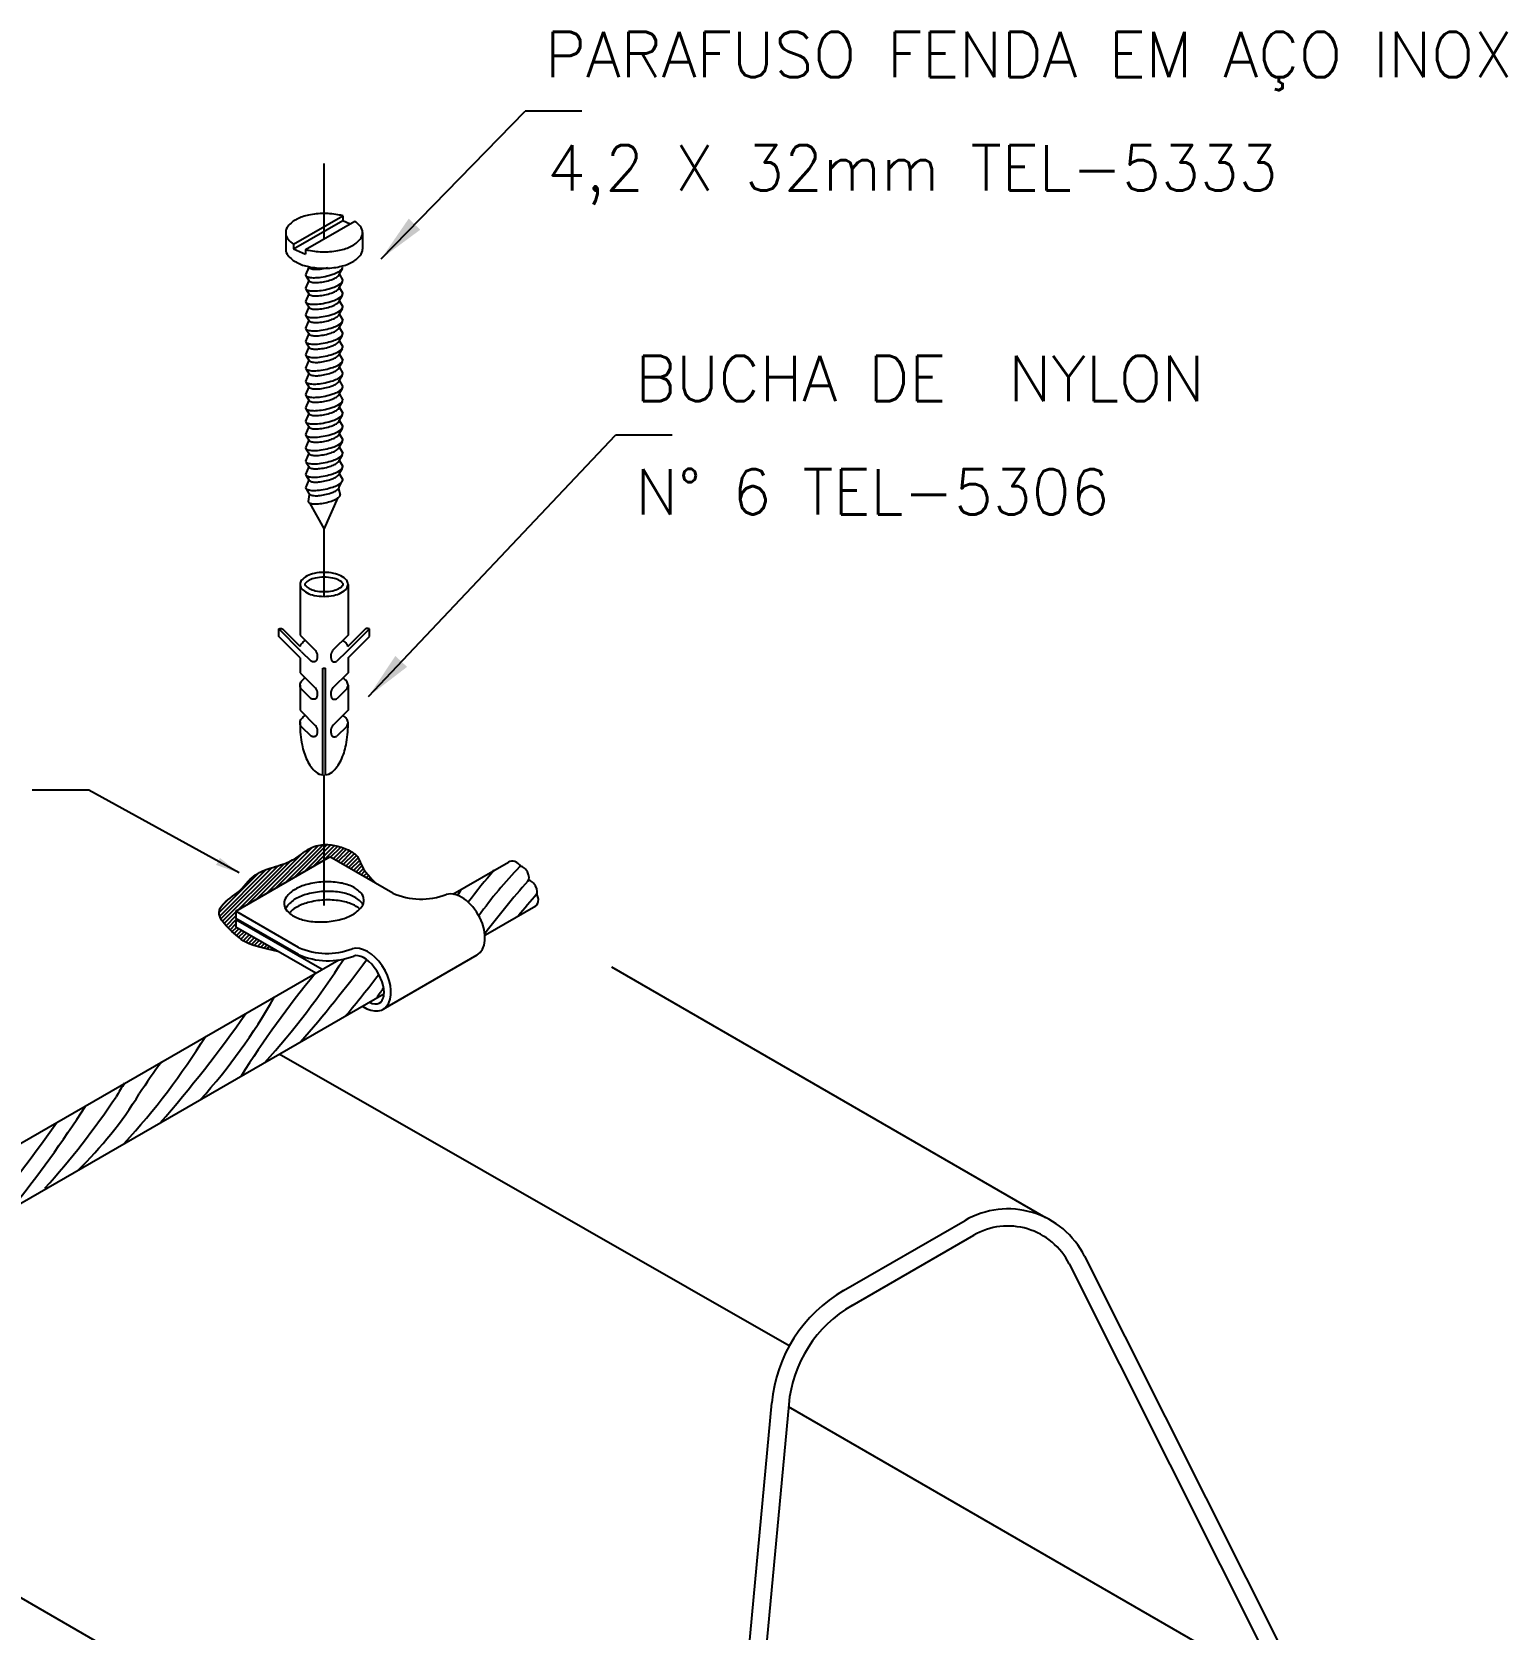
# Model space of a CAD drawing. Header units: millimetres. Extents: x -6158.4 to -6144.5, y -4775.5 to -4761.6.
# Drawn here: x -6150.97 to -6144.47, y -4768.61 to -4761.57 of the extents above; entities that cross this region are included whole.
import ezdxf

# ---------------------------------------------------------------- set-up
doc = ezdxf.new("R2010")
doc.units = ezdxf.units.MM
doc.header["$LTSCALE"] = 10
doc.linetypes.add('DASHDOT', pattern=[1, 0.5, -0.25, 0, -0.25])
doc.layers.add('Termotécnica', color=7, linetype='Continuous')
doc.styles.add('r80', font='romans.shx')

msp = doc.modelspace()

# ---------------------------------------------------------------- hatches: boundary and pattern name
at = {"layer": 'Termotécnica', "linetype": 'DASHDOT'}
h = msp.add_hatch(dxfattribs=at)
h.set_pattern_fill('ANSI31', color=1, scale=0.1, style=0)
h.set_pattern_definition([(45, (-6149.762245, -4774.328804), (-0.008838835, 0.008838835), [])])
h.paths.add_polyline_path([(-6149.6865, -4765.1531), (-6149.6865, -4765.2216), (-6149.6605, -4765.2066), (-6149.4547, -4765.3254), (-6149.4751, -4765.3055), (-6149.4909, -4765.2881), (-6149.503, -4765.273), (-6149.512, -4765.2599), (-6149.5184, -4765.2486), (-6149.523, -4765.2388), (-6149.5265, -4765.2304), (-6149.5294, -4765.223), (-6149.5324, -4765.2166), (-6149.5355, -4765.2109), (-6149.5389, -4765.2058), (-6149.5426, -4765.2013), (-6149.5466, -4765.1972), (-6149.551, -4765.1935), (-6149.5559, -4765.1899), (-6149.5612, -4765.1864), (-6149.5671, -4765.183), (-6149.5734, -4765.1796), (-6149.5802, -4765.1763), (-6149.5873, -4765.1731), (-6149.5946, -4765.17), (-6149.6021, -4765.1671), (-6149.6097, -4765.1644), (-6149.6174, -4765.1619), (-6149.625, -4765.1597), (-6149.6326, -4765.1578), (-6149.6402, -4765.1562), (-6149.6479, -4765.1548), (-6149.6556, -4765.1538), (-6149.6634, -4765.1531), (-6149.6713, -4765.1528), (-6149.6793, -4765.1528)])
h.paths.add_polyline_path([(-6149.6865, -4765.1531), (-6149.6875, -4765.1531), (-6149.6958, -4765.1538), (-6149.7042, -4765.155), (-6149.7127, -4765.1566), (-6149.7211, -4765.1587), (-6149.7296, -4765.1614), (-6149.738, -4765.1647), (-6149.7463, -4765.1686), (-6149.7545, -4765.1731), (-6149.7626, -4765.1781), (-6149.7706, -4765.1835), (-6149.7785, -4765.1892), (-6149.7864, -4765.195), (-6149.7941, -4765.2007), (-6149.8019, -4765.2062), (-6149.8095, -4765.2114), (-6149.8172, -4765.2162), (-6149.8249, -4765.2205), (-6149.8327, -4765.2246), (-6149.8409, -4765.2284), (-6149.8494, -4765.2319), (-6149.8584, -4765.2354), (-6149.8679, -4765.2388), (-6149.8782, -4765.2422), (-6149.8891, -4765.2457), (-6149.9007, -4765.2493), (-6149.9126, -4765.253), (-6149.9246, -4765.2569), (-6149.9367, -4765.2611), (-6149.9485, -4765.2656), (-6149.9598, -4765.2703), (-6149.9705, -4765.2755), (-6149.9804, -4765.2809), (-6149.9894, -4765.2867), (-6149.9977, -4765.2927), (-6150.0052, -4765.2988), (-6150.012, -4765.3049), (-6150.0182, -4765.311), (-6150.0238, -4765.3168), (-6150.0287, -4765.3225), (-6150.0332, -4765.3278), (-6150.0373, -4765.3328), (-6150.0414, -4765.3378), (-6150.0458, -4765.3428), (-6150.0506, -4765.348), (-6150.0561, -4765.3535), (-6150.0626, -4765.3593), (-6150.0703, -4765.3657), (-6150.0794, -4765.3727), (-6150.0895, -4765.3803), (-6150.1001, -4765.3884), (-6150.1107, -4765.3969), (-6150.1209, -4765.4056), (-6150.1301, -4765.4145), (-6150.138, -4765.4236), (-6150.1439, -4765.4327), (-6150.1476, -4765.4417), (-6150.1491, -4765.4506), (-6150.1487, -4765.4595), (-6150.1466, -4765.4682), (-6150.1429, -4765.4769), (-6150.138, -4765.4855), (-6150.132, -4765.4941), (-6150.1252, -4765.5026), (-6150.1177, -4765.5109), (-6150.1098, -4765.5192), (-6150.1015, -4765.5273), (-6150.093, -4765.5352), (-6150.0843, -4765.5429), (-6150.0758, -4765.5504), (-6150.0674, -4765.5575), (-6150.0593, -4765.5643), (-6150.0514, -4765.5708), (-6150.0425, -4765.5771), (-6150.0313, -4765.5835), (-6150.0163, -4765.5901), (-6149.996, -4765.5973), (-6149.9691, -4765.6051), (-6149.9341, -4765.6138), (-6149.8897, -4765.6236), (-6150.0754, -4765.5164), (-6150.0754, -4765.4845), (-6150.0698, -4765.4813), (-6150.0754, -4765.4781), (-6150.0754, -4765.4462), (-6149.6865, -4765.2216)])

# ---------------------------------------------------------------- linework, layer by layer
at = {"layer": 'Termotécnica', "color": 2}
for p, q in [((-6149.4347, -4762.5693), (-6148.7988, -4761.9187)), ((-6148.5488, -4761.9187), (-6148.7988, -4761.9187)), ((-6149.8212, -4762.505), (-6149.6043, -4762.3798)), ((-6149.8212, -4762.5259), (-6149.6043, -4762.4007)), ((-6149.768, -4762.5286), (-6149.5512, -4762.4034)), ((-6149.6043, -4762.3798), (-6149.6043, -4762.4007)), ((-6149.6043, -4762.4007), (-6149.5716, -4762.4153)), ((-6149.8555, -4762.4542), (-6149.8555, -4762.5264)), ((-6149.5168, -4762.4542), (-6149.5168, -4762.5264)), ((-6149.8212, -4762.505), (-6149.8212, -4762.5259)), ((-6149.8212, -4762.5259), (-6149.768, -4762.5496)), ((-6149.768, -4762.5286), (-6149.768, -4762.5496)), ((-6149.7538, -4762.606), (-6149.7688, -4762.6408)), ((-6149.6072, -4762.6144), (-6149.6191, -4762.636)), ((-6149.6191, -4762.636), (-6149.6043, -4762.6645)), ((-6149.7538, -4762.6647), (-6149.7688, -4762.6994)), ((-6149.765, -4762.6462), (-6149.7538, -4762.6647)), ((-6149.765, -4762.7049), (-6149.7538, -4762.7233)), ((-6149.6072, -4762.673), (-6149.6191, -4762.6947)), ((-6149.6191, -4762.6947), (-6149.6043, -4762.7231)), ((-6149.7538, -4762.7233), (-6149.7688, -4762.7581)), ((-6149.765, -4762.7635), (-6149.7538, -4762.7819)), ((-6149.6072, -4762.7317), (-6149.6191, -4762.7533)), ((-6149.6191, -4762.7533), (-6149.6043, -4762.7818)), ((-6149.7538, -4762.7819), (-6149.7688, -4762.8167)), ((-6149.7538, -4762.8406), (-6149.7688, -4762.8753)), ((-6149.765, -4762.8222), (-6149.7538, -4762.8406)), ((-6149.6072, -4762.7903), (-6149.6191, -4762.812)), ((-6149.6191, -4762.812), (-6149.6043, -4762.8404)), ((-6149.6072, -4762.8489), (-6149.6191, -4762.8706)), ((-6149.7538, -4762.8992), (-6149.7688, -4762.934)), ((-6149.765, -4762.8808), (-6149.7538, -4762.8992)), ((-6149.6191, -4762.8706), (-6149.6043, -4762.899)), ((-6149.6072, -4762.9076), (-6149.6191, -4762.9292)), ((-6149.7538, -4762.9578), (-6149.7688, -4762.9926)), ((-6149.765, -4762.9394), (-6149.7538, -4762.9578)), ((-6149.6191, -4762.9292), (-6149.6043, -4762.9577)), ((-6149.6072, -4762.9662), (-6149.6191, -4762.9879)), ((-6149.6191, -4762.9879), (-6149.6043, -4763.0163)), ((-6149.7538, -4763.0165), (-6149.7688, -4763.0512)), ((-6149.765, -4762.9981), (-6149.7538, -4763.0165)), ((-6149.765, -4763.0567), (-6149.7538, -4763.0751)), ((-6149.6072, -4763.0248), (-6149.6191, -4763.0465)), ((-6149.6191, -4763.0465), (-6149.6043, -4763.0749)), ((-6149.7538, -4763.0751), (-6149.7688, -4763.1099)), ((-6149.765, -4763.1153), (-6149.7538, -4763.1338)), ((-6149.6072, -4763.0835), (-6149.6191, -4763.1051)), ((-6149.6191, -4763.1051), (-6149.6043, -4763.1336)), ((-6149.7538, -4763.1338), (-6149.7688, -4763.1685)), ((-6149.7538, -4763.1924), (-6149.7688, -4763.2272)), ((-6149.765, -4763.174), (-6149.7538, -4763.1924)), ((-6149.6072, -4763.1421), (-6149.6191, -4763.1638)), ((-6149.6191, -4763.1638), (-6149.6043, -4763.1922)), ((-6149.6072, -4763.2007), (-6149.6191, -4763.2224)), ((-6149.7538, -4763.251), (-6149.7688, -4763.2858)), ((-6149.765, -4763.2326), (-6149.7538, -4763.251)), ((-6149.6191, -4763.2224), (-6149.6043, -4763.2509)), ((-6149.6072, -4763.2594), (-6149.6191, -4763.2811)), ((-6149.7538, -4763.3097), (-6149.7688, -4763.3444)), ((-6149.765, -4763.2912), (-6149.7538, -4763.3097)), ((-6149.6191, -4763.2811), (-6149.6043, -4763.3095)), ((-6149.6072, -4763.318), (-6149.6191, -4763.3397)), ((-6149.6191, -4763.3397), (-6149.6043, -4763.3681)), ((-6149.7538, -4763.3683), (-6149.7688, -4763.4031)), ((-6149.765, -4763.3499), (-6149.7538, -4763.3683)), ((-6149.765, -4763.4085), (-6149.7538, -4763.4269)), ((-6149.6072, -4763.3767), (-6149.6191, -4763.3983)), ((-6149.6191, -4763.3983), (-6149.6043, -4763.4268)), ((-6149.4906, -4764.4998), (-6148.4012, -4763.3467)), ((-6148.1512, -4763.3467), (-6148.4012, -4763.3467)), ((-6149.7538, -4763.4269), (-6149.7688, -4763.4617)), ((-6149.765, -4763.4672), (-6149.7538, -4763.4856)), ((-6149.6072, -4763.4353), (-6149.6191, -4763.457)), ((-6149.6191, -4763.457), (-6149.6043, -4763.4854)), ((-6149.7538, -4763.4856), (-6149.7688, -4763.5203)), ((-6149.7538, -4763.5442), (-6149.7688, -4763.579)), ((-6149.765, -4763.5258), (-6149.7538, -4763.5442)), ((-6149.6072, -4763.4939), (-6149.6191, -4763.5156)), ((-6149.6191, -4763.5156), (-6149.6043, -4763.544)), ((-6149.766, -4763.5838), (-6149.7538, -4763.6044)), ((-6149.7515, -4763.6083), (-6149.7562, -4763.6401)), ((-6149.6865, -4763.7615), (-6149.6237, -4763.6228)), ((-6149.6232, -4763.5846), (-6149.6154, -4763.6102)), ((-6149.6191, -4763.5758), (-6149.6092, -4763.5547)), ((-6149.7513, -4763.6457), (-6149.6865, -4763.7615)), ((-6149.7923, -4764.0052), (-6149.7923, -4764.2286)), ((-6149.5807, -4764.0052), (-6149.5807, -4764.2286)), ((-6149.7867, -4764.3008), (-6149.8865, -4764.201)), ((-6149.8865, -4764.2343), (-6149.8865, -4764.201)), ((-6149.7923, -4764.3284), (-6149.8865, -4764.2343)), ((-6149.7918, -4764.2791), (-6149.8675, -4764.2034)), ((-6149.7923, -4764.2286), (-6149.7258, -4764.2952)), ((-6149.5807, -4764.2286), (-6149.6472, -4764.2952)), ((-6149.5863, -4764.3008), (-6149.4866, -4764.201)), ((-6149.5813, -4764.2791), (-6149.5055, -4764.2034)), ((-6149.5807, -4764.3284), (-6149.4866, -4764.2343)), ((-6149.4866, -4764.2343), (-6149.4866, -4764.201)), ((-6149.7867, -4764.3008), (-6149.7434, -4764.3441)), ((-6149.5863, -4764.3008), (-6149.6296, -4764.3441)), ((-6149.7923, -4764.3284), (-6149.7923, -4764.3949)), ((-6149.7923, -4764.3949), (-6149.7239, -4764.4634)), ((-6149.6924, -4764.3748), (-6149.6806, -4764.3748)), ((-6149.6924, -4764.8457), (-6149.6924, -4764.3748)), ((-6149.6806, -4764.8457), (-6149.6806, -4764.3748)), ((-6149.5807, -4764.3949), (-6149.6491, -4764.4634)), ((-6149.5807, -4764.3284), (-6149.5807, -4764.3949)), ((-6149.7923, -4764.45), (-6149.7923, -4764.5602)), ((-6149.7867, -4764.4661), (-6149.7434, -4764.5094)), ((-6149.5863, -4764.4661), (-6149.6296, -4764.5094)), ((-6149.5807, -4764.45), (-6149.5807, -4764.5602)), ((-6149.7923, -4764.5602), (-6149.7239, -4764.6287)), ((-6149.5807, -4764.5602), (-6149.6491, -4764.6287)), ((-6149.7867, -4764.6313), (-6149.7434, -4764.6746)), ((-6149.5863, -4764.6313), (-6149.6296, -4764.6746)), ((-6150.7236, -4764.9131), (-6150.9736, -4764.9131)), ((-6150.0615, -4765.2778), (-6150.7236, -4764.9131)), ((-6150.0754, -4765.4462), (-6149.6605, -4765.2066)), ((-6149.3836, -4765.3665), (-6149.6605, -4765.2066)), ((-6149.1183, -4765.3714), (-6148.8736, -4765.2303)), ((-6149.7985, -4765.606), (-6150.0754, -4765.4462)), ((-6150.0754, -4765.4462), (-6150.0754, -4765.4781)), ((-6148.9741, -4765.5506), (-6148.7517, -4765.4222)), ((-6149.7988, -4765.6378), (-6150.0754, -4765.4781)), ((-6150.0754, -4765.4845), (-6150.0698, -4765.4813)), ((-6149.6952, -4765.704), (-6150.0754, -4765.4845)), ((-6150.0754, -4765.4845), (-6150.0754, -4765.5164)), ((-6149.7229, -4765.7199), (-6150.0754, -4765.5164)), ((-6152.2413, -4767.1717), (-6149.621, -4765.6612)), ((-6149.4256, -4765.8785), (-6149.0107, -4765.639)), ((-6151.6072, -4767.0713), (-6149.4229, -4765.8101))]:
    msp.add_line(p, q, dxfattribs=at)
at = {"layer": 'Termotécnica', "color": 1, "linetype": 'DASHDOT'}
for p, q in [((-6149.6865, -4762.4816), (-6149.6865, -4762.1498)), ((-6149.6865, -4764.0586), (-6149.6865, -4763.7615)), ((-6149.6865, -4765.4208), (-6149.6865, -4764.8457))]:
    msp.add_line(p, q, dxfattribs=at)
at = {"layer": 'Termotécnica', "color": 3}
for p, q in [((-6146.5036, -4766.7979), (-6148.4167, -4765.6934)), ((-6147.6345, -4767.3632), (-6149.8844, -4766.0766)), ((-6147.3947, -4767.1193), (-6146.8589, -4766.8099)), ((-6147.357, -4767.1846), (-6146.8212, -4766.8752)), ((-6146.3997, -4767.0014), (-6145.4732, -4768.8465)), ((-6146.3323, -4766.9676), (-6145.4417, -4768.7411)), ((-6147.7122, -4767.6146), (-6147.9607, -4770.2877)), ((-6147.637, -4767.6216), (-6147.8891, -4770.3327)), ((-6145.4373, -4768.9018), (-6147.6379, -4767.6313)), ((-6150.2169, -4768.94), (-6151.2421, -4768.3482))]:
    msp.add_line(p, q, dxfattribs=at)
at = {"layer": 'Termotécnica', "color": 2}
for points in [[(-6149.6043, -4762.3798, 0.016409), (-6149.6177, -4762.3766, 0.051099), (-6149.6862, -4762.3696, 0.051099), (-6149.7546, -4762.3766, 0.064948), (-6149.8059, -4762.3944, 0.104203), (-6149.8452, -4762.4255, 0.174705), (-6149.8555, -4762.4542, 0.174705), (-6149.8452, -4762.4829, 0.06738), (-6149.8212, -4762.505, 0.064948)], [(-6149.5168, -4762.4542, 0.174705), (-6149.5272, -4762.4255, 0.06738), (-6149.5512, -4762.4034, 0.064948)], [(-6149.768, -4762.5286, 0.016409), (-6149.7546, -4762.5319, 0.051099), (-6149.6862, -4762.5389, 0.051099), (-6149.6177, -4762.5319, 0.064948), (-6149.5664, -4762.5141, 0.104203), (-6149.5272, -4762.4829, 0.174705), (-6149.5168, -4762.4542, 0.174705)], [(-6149.8555, -4762.5264, 0.174705), (-6149.8452, -4762.5551, 0.104203), (-6149.8059, -4762.5863, 0.064948), (-6149.7546, -4762.6041, 0.051099), (-6149.6862, -4762.6111, 0.051099), (-6149.6177, -4762.6041, 0.064948), (-6149.5664, -4762.5863, 0.104203), (-6149.5272, -4762.5551, 0.174705), (-6149.5168, -4762.5264, 0.174705)], [(-6149.7918, -4764.2791, -0.122515), (-6149.7859, -4764.2669, -0.074458), (-6149.7691, -4764.2519, -0.064948)], [(-6149.5813, -4764.2791, 0.122515), (-6149.5871, -4764.2669, 0.074458), (-6149.6039, -4764.2519, 0.064948)], [(-6149.7923, -4764.45, -0.174705), (-6149.7859, -4764.4321, -0.074458), (-6149.7691, -4764.4171, -0.064948)], [(-6149.7859, -4764.468, -0.174705), (-6149.7923, -4764.45, -0.174705)], [(-6149.7867, -4764.4661, -0.021127), (-6149.7882, -4764.4647, -0.170198)], [(-6149.5807, -4764.45, 0.174705), (-6149.5871, -4764.4321, 0.074458), (-6149.6039, -4764.4171, 0.064948)], [(-6149.5871, -4764.468, 0.174705), (-6149.5807, -4764.45, 0.174705)], [(-6149.5863, -4764.4661, 0.021127), (-6149.5848, -4764.4647, 0.170198)], [(-6149.7923, -4764.6153, -0.174705), (-6149.7859, -4764.5974, -0.074458), (-6149.7691, -4764.5823, -0.064948)], [(-6149.5807, -4764.6153, 0.174705), (-6149.5871, -4764.5974, 0.074458), (-6149.6039, -4764.5823, 0.064948)], [(-6149.7923, -4764.6121, 0.005298), (-6149.7924, -4764.6221, 0.048405), (-6149.7836, -4764.7129, 0.062165), (-6149.7614, -4764.7804, 0.102796), (-6149.7219, -4764.8327, 0.153617), (-6149.6924, -4764.8457, 0.181773)], [(-6149.7882, -4764.63, -0.138405), (-6149.7923, -4764.6153, -0.174705)], [(-6149.7867, -4764.6313, -0.021127), (-6149.7882, -4764.63, -0.170198)], [(-6149.6806, -4764.8457, 0.153617), (-6149.6511, -4764.8327, 0.102796), (-6149.6116, -4764.7804, 0.062165), (-6149.5894, -4764.7129, 0.048405), (-6149.5806, -4764.6221, 0.005298), (-6149.5807, -4764.6121, 0.062165)], [(-6149.5871, -4764.6332, 0.174705), (-6149.5807, -4764.6153, 0.174705)], [(-6149.5863, -4764.6313, 0.021127), (-6149.5848, -4764.63, 0.170198)], [(-6149.5147, -4765.4171, 0.056274), (-6149.5209, -4765.4086, 0.104203), (-6149.5634, -4765.3785, 0.064948), (-6149.6176, -4765.3629, 0.051099), (-6149.6891, -4765.3595, 0.051099), (-6149.7598, -4765.3707, 0.064948), (-6149.812, -4765.392, 0.104203), (-6149.851, -4765.4266, 0.056274), (-6149.8562, -4765.4357, 0.174705)], [(-6149.5288, -4765.4368, 0.076612), (-6149.5613, -4765.4163, 0.064948), (-6149.6156, -4765.4007, 0.051099), (-6149.687, -4765.3973, 0.051099), (-6149.7577, -4765.4085, 0.064948), (-6149.8099, -4765.4298, 0.076612), (-6149.8401, -4765.4538, 0.056274)]]:
    msp.add_lwpolyline(points, format="xyb", dxfattribs=at)
at = {"layer": 'Termotécnica', "color": 1}
for points in [[(-6149.7688, -4762.6408, 0.24548), (-6149.7636, -4762.6471, 0.082009), (-6149.7412, -4762.6524, 0.04047), (-6149.7157, -4762.6522, 0.029714), (-6149.6815, -4762.647, 0.029714), (-6149.6482, -4762.6378, 0.04047), (-6149.6248, -4762.6277, 0.082009), (-6149.6065, -4762.6137, 0.24548), (-6149.6043, -4762.6058, 0.24548)], [(-6149.7538, -4762.606, 0.24548), (-6149.7496, -4762.6112, 0.082009), (-6149.7312, -4762.6156, 0.04047), (-6149.7104, -4762.6154, 0.029714), (-6149.6824, -4762.6111, 0.013189), (-6149.6701, -4762.6082, 0.04047)], [(-6149.7538, -4762.6647, 0.24548), (-6149.7496, -4762.6698, 0.082009), (-6149.7312, -4762.6742, 0.04047), (-6149.7104, -4762.674, 0.029714), (-6149.6824, -4762.6698, 0.029714), (-6149.655, -4762.6622, 0.04047), (-6149.6359, -4762.654, 0.082009), (-6149.6209, -4762.6425, 0.24548), (-6149.6191, -4762.636, 0.24548)], [(-6149.7688, -4762.6994, 0.24548), (-6149.7636, -4762.7057, 0.082009), (-6149.7412, -4762.7111, 0.04047), (-6149.7157, -4762.7108, 0.029714), (-6149.6815, -4762.7057, 0.029714), (-6149.6482, -4762.6965, 0.04047), (-6149.6248, -4762.6864, 0.082009), (-6149.6065, -4762.6723, 0.24548), (-6149.6043, -4762.6645, 0.24548)], [(-6149.7538, -4762.7233, 0.24548), (-6149.7496, -4762.7284, 0.082009), (-6149.7312, -4762.7328, 0.04047), (-6149.7104, -4762.7326, 0.029714), (-6149.6824, -4762.7284, 0.029714), (-6149.655, -4762.7209, 0.04047), (-6149.6359, -4762.7126, 0.082009), (-6149.6209, -4762.7011, 0.24548), (-6149.6191, -4762.6947, 0.24548)], [(-6149.7688, -4762.7581, 0.24548), (-6149.7636, -4762.7643, 0.082009), (-6149.7412, -4762.7697, 0.04047), (-6149.7157, -4762.7695, 0.029714), (-6149.6815, -4762.7643, 0.029714), (-6149.6482, -4762.7551, 0.04047), (-6149.6248, -4762.745, 0.082009), (-6149.6065, -4762.731, 0.24548), (-6149.6043, -4762.7231, 0.24548)], [(-6149.7538, -4762.7819, 0.24548), (-6149.7496, -4762.7871, 0.082009), (-6149.7312, -4762.7915, 0.04047), (-6149.7104, -4762.7913, 0.029714), (-6149.6824, -4762.787, 0.029714), (-6149.655, -4762.7795, 0.04047), (-6149.6359, -4762.7712, 0.082009), (-6149.6209, -4762.7597, 0.24548), (-6149.6191, -4762.7533, 0.24548)], [(-6149.7688, -4762.8167, 0.24548), (-6149.7636, -4762.823, 0.082009), (-6149.7412, -4762.8283, 0.04047), (-6149.7157, -4762.8281, 0.029714), (-6149.6815, -4762.8229, 0.029714), (-6149.6482, -4762.8138, 0.04047), (-6149.6248, -4762.8036, 0.082009), (-6149.6065, -4762.7896, 0.24548), (-6149.6043, -4762.7818, 0.24548)], [(-6149.7688, -4762.8753, 0.24548), (-6149.7636, -4762.8816, 0.082009), (-6149.7412, -4762.887, 0.04047), (-6149.7157, -4762.8867, 0.029714), (-6149.6815, -4762.8816, 0.029714), (-6149.6482, -4762.8724, 0.04047), (-6149.6248, -4762.8623, 0.082009), (-6149.6065, -4762.8482, 0.24548), (-6149.6043, -4762.8404, 0.24548)], [(-6149.7538, -4762.8406, 0.24548), (-6149.7496, -4762.8457, 0.082009), (-6149.7312, -4762.8501, 0.04047), (-6149.7104, -4762.8499, 0.029714), (-6149.6824, -4762.8457, 0.029714), (-6149.655, -4762.8382, 0.04047), (-6149.6359, -4762.8299, 0.082009), (-6149.6209, -4762.8184, 0.24548), (-6149.6191, -4762.812, 0.24548)], [(-6149.7688, -4762.934, 0.24548), (-6149.7636, -4762.9402, 0.082009), (-6149.7412, -4762.9456, 0.04047), (-6149.7157, -4762.9454, 0.029714), (-6149.6815, -4762.9402, 0.029714), (-6149.6482, -4762.931, 0.04047), (-6149.6248, -4762.9209, 0.082009), (-6149.6065, -4762.9069, 0.24548), (-6149.6043, -4762.899, 0.24548)], [(-6149.7538, -4762.8992, 0.24548), (-6149.7496, -4762.9043, 0.082009), (-6149.7312, -4762.9087, 0.04047), (-6149.7104, -4762.9085, 0.029714), (-6149.6824, -4762.9043, 0.029714), (-6149.655, -4762.8968, 0.04047), (-6149.6359, -4762.8885, 0.082009), (-6149.6209, -4762.877, 0.24548), (-6149.6191, -4762.8706, 0.24548)], [(-6149.7688, -4762.9926, 0.24548), (-6149.7636, -4762.9989, 0.082009), (-6149.7412, -4763.0043, 0.04047), (-6149.7157, -4763.004, 0.029714), (-6149.6815, -4762.9989, 0.029714), (-6149.6482, -4762.9897, 0.04047), (-6149.6248, -4762.9796, 0.082009), (-6149.6065, -4762.9655, 0.24548), (-6149.6043, -4762.9577, 0.24548)], [(-6149.7538, -4762.9578, 0.24548), (-6149.7496, -4762.963, 0.082009), (-6149.7312, -4762.9674, 0.04047), (-6149.7104, -4762.9672, 0.029714), (-6149.6824, -4762.963, 0.029714), (-6149.655, -4762.9554, 0.04047), (-6149.6359, -4762.9472, 0.082009), (-6149.6209, -4762.9356, 0.24548), (-6149.6191, -4762.9292, 0.24548)], [(-6149.7538, -4763.0165, 0.24548), (-6149.7496, -4763.0216, 0.082009), (-6149.7312, -4763.026, 0.04047), (-6149.7104, -4763.0258, 0.029714), (-6149.6824, -4763.0216, 0.029714), (-6149.655, -4763.0141, 0.04047), (-6149.6359, -4763.0058, 0.082009), (-6149.6209, -4762.9943, 0.24548), (-6149.6191, -4762.9879, 0.24548)], [(-6149.7688, -4763.0512, 0.24548), (-6149.7636, -4763.0575, 0.082009), (-6149.7412, -4763.0629, 0.04047), (-6149.7157, -4763.0627, 0.029714), (-6149.6815, -4763.0575, 0.029714), (-6149.6482, -4763.0483, 0.04047), (-6149.6248, -4763.0382, 0.082009), (-6149.6065, -4763.0241, 0.24548), (-6149.6043, -4763.0163, 0.24548)], [(-6149.7538, -4763.0751, 0.24548), (-6149.7496, -4763.0803, 0.082009), (-6149.7312, -4763.0847, 0.04047), (-6149.7104, -4763.0845, 0.029714), (-6149.6824, -4763.0802, 0.029714), (-6149.655, -4763.0727, 0.04047), (-6149.6359, -4763.0644, 0.082009), (-6149.6209, -4763.0529, 0.24548), (-6149.6191, -4763.0465, 0.24548)], [(-6149.7688, -4763.1099, 0.24548), (-6149.7636, -4763.1162, 0.082009), (-6149.7412, -4763.1215, 0.04047), (-6149.7157, -4763.1213, 0.029714), (-6149.6815, -4763.1161, 0.029714), (-6149.6482, -4763.1069, 0.04047), (-6149.6248, -4763.0968, 0.082009), (-6149.6065, -4763.0828, 0.24548), (-6149.6043, -4763.0749, 0.24548)], [(-6149.7538, -4763.1338, 0.24548), (-6149.7496, -4763.1389, 0.082009), (-6149.7312, -4763.1433, 0.04047), (-6149.7104, -4763.1431, 0.029714), (-6149.6824, -4763.1389, 0.029714), (-6149.655, -4763.1313, 0.04047), (-6149.6359, -4763.1231, 0.082009), (-6149.6209, -4763.1116, 0.24548), (-6149.6191, -4763.1051, 0.24548)], [(-6149.7688, -4763.1685, 0.24548), (-6149.7636, -4763.1748, 0.082009), (-6149.7412, -4763.1802, 0.04047), (-6149.7157, -4763.1799, 0.029714), (-6149.6815, -4763.1748, 0.029714), (-6149.6482, -4763.1656, 0.04047), (-6149.6248, -4763.1555, 0.082009), (-6149.6065, -4763.1414, 0.24548), (-6149.6043, -4763.1336, 0.24548)], [(-6149.7688, -4763.2272, 0.24548), (-6149.7636, -4763.2334, 0.082009), (-6149.7412, -4763.2388, 0.04047), (-6149.7157, -4763.2386, 0.029714), (-6149.6815, -4763.2334, 0.029714), (-6149.6482, -4763.2242, 0.04047), (-6149.6248, -4763.2141, 0.082009), (-6149.6065, -4763.2001, 0.24548), (-6149.6043, -4763.1922, 0.24548)], [(-6149.7538, -4763.1924, 0.24548), (-6149.7496, -4763.1975, 0.082009), (-6149.7312, -4763.2019, 0.04047), (-6149.7104, -4763.2017, 0.029714), (-6149.6824, -4763.1975, 0.029714), (-6149.655, -4763.19, 0.04047), (-6149.6359, -4763.1817, 0.082009), (-6149.6209, -4763.1702, 0.24548), (-6149.6191, -4763.1638, 0.24548)], [(-6149.7688, -4763.2858, 0.24548), (-6149.7636, -4763.2921, 0.082009), (-6149.7412, -4763.2974, 0.04047), (-6149.7157, -4763.2972, 0.029714), (-6149.6815, -4763.292, 0.029714), (-6149.6482, -4763.2829, 0.04047), (-6149.6248, -4763.2727, 0.082009), (-6149.6065, -4763.2587, 0.24548), (-6149.6043, -4763.2509, 0.24548)], [(-6149.7538, -4763.251, 0.24548), (-6149.7496, -4763.2562, 0.082009), (-6149.7312, -4763.2606, 0.04047), (-6149.7104, -4763.2604, 0.029714), (-6149.6824, -4763.2561, 0.029714), (-6149.655, -4763.2486, 0.04047), (-6149.6359, -4763.2403, 0.082009), (-6149.6209, -4763.2288, 0.24548), (-6149.6191, -4763.2224, 0.24548)], [(-6149.7688, -4763.3444, 0.24548), (-6149.7636, -4763.3507, 0.082009), (-6149.7412, -4763.3561, 0.04047), (-6149.7157, -4763.3558, 0.029714), (-6149.6815, -4763.3507, 0.029714), (-6149.6482, -4763.3415, 0.04047), (-6149.6248, -4763.3314, 0.082009), (-6149.6065, -4763.3173, 0.24548), (-6149.6043, -4763.3095, 0.24548)], [(-6149.7538, -4763.3097, 0.24548), (-6149.7496, -4763.3148, 0.082009), (-6149.7312, -4763.3192, 0.04047), (-6149.7104, -4763.319, 0.029714), (-6149.6824, -4763.3148, 0.029714), (-6149.655, -4763.3073, 0.04047), (-6149.6359, -4763.299, 0.082009), (-6149.6209, -4763.2875, 0.24548), (-6149.6191, -4763.2811, 0.24548)], [(-6149.7538, -4763.3683, 0.24548), (-6149.7496, -4763.3734, 0.082009), (-6149.7312, -4763.3778, 0.04047), (-6149.7104, -4763.3776, 0.029714), (-6149.6824, -4763.3734, 0.029714), (-6149.655, -4763.3659, 0.04047), (-6149.6359, -4763.3576, 0.082009), (-6149.6209, -4763.3461, 0.24548), (-6149.6191, -4763.3397, 0.24548)], [(-6149.7688, -4763.4031, 0.24548), (-6149.7636, -4763.4093, 0.082009), (-6149.7412, -4763.4147, 0.04047), (-6149.7157, -4763.4145, 0.029714), (-6149.6815, -4763.4093, 0.029714), (-6149.6482, -4763.4001, 0.04047), (-6149.6248, -4763.39, 0.082009), (-6149.6065, -4763.376, 0.24548), (-6149.6043, -4763.3681, 0.24548)], [(-6149.7538, -4763.4269, 0.24548), (-6149.7496, -4763.4321, 0.082009), (-6149.7312, -4763.4365, 0.04047), (-6149.7104, -4763.4363, 0.029714), (-6149.6824, -4763.4321, 0.029714), (-6149.655, -4763.4245, 0.04047), (-6149.6359, -4763.4162, 0.082009), (-6149.6209, -4763.4047, 0.24548), (-6149.6191, -4763.3983, 0.24548)], [(-6149.7688, -4763.4617, 0.24548), (-6149.7636, -4763.468, 0.082009), (-6149.7412, -4763.4734, 0.04047), (-6149.7157, -4763.4731, 0.029714), (-6149.6815, -4763.4679, 0.029714), (-6149.6482, -4763.4588, 0.04047), (-6149.6248, -4763.4487, 0.082009), (-6149.6065, -4763.4346, 0.24548), (-6149.6043, -4763.4268, 0.24548)], [(-6149.7538, -4763.4856, 0.24548), (-6149.7496, -4763.4907, 0.082009), (-6149.7312, -4763.4951, 0.04047), (-6149.7104, -4763.4949, 0.029714), (-6149.6824, -4763.4907, 0.029714), (-6149.655, -4763.4832, 0.04047), (-6149.6359, -4763.4749, 0.082009), (-6149.6209, -4763.4634, 0.24548), (-6149.6191, -4763.457, 0.24548)], [(-6149.7688, -4763.5203, 0.24548), (-6149.7636, -4763.5266, 0.082009), (-6149.7412, -4763.532, 0.04047), (-6149.7157, -4763.5318, 0.029714), (-6149.6815, -4763.5266, 0.029714), (-6149.6482, -4763.5174, 0.04047), (-6149.6248, -4763.5073, 0.082009), (-6149.6065, -4763.4932, 0.24548), (-6149.6043, -4763.4854, 0.24548)], [(-6149.7688, -4763.579, 0.24548), (-6149.7636, -4763.5852, 0.082009), (-6149.7412, -4763.5906, 0.04047), (-6149.7157, -4763.5904, 0.029714), (-6149.6815, -4763.5852, 0.029714), (-6149.6482, -4763.576, 0.04047), (-6149.6248, -4763.5659, 0.082009), (-6149.6065, -4763.5519, 0.24548), (-6149.6043, -4763.544, 0.24548)], [(-6149.7538, -4763.5442, 0.24548), (-6149.7496, -4763.5493, 0.082009), (-6149.7312, -4763.5538, 0.04047), (-6149.7104, -4763.5536, 0.029714), (-6149.6824, -4763.5493, 0.029714), (-6149.655, -4763.5418, 0.04047), (-6149.6359, -4763.5335, 0.082009), (-6149.6209, -4763.522, 0.24548), (-6149.6191, -4763.5156, 0.24548)], [(-6149.7562, -4763.6401, 0.24548), (-6149.7518, -4763.6454, 0.082009), (-6149.7325, -4763.65, 0.04047), (-6149.7108, -4763.6498, 0.029714), (-6149.6815, -4763.6454, 0.029714), (-6149.653, -4763.6376, 0.04047), (-6149.633, -4763.6289, 0.082009), (-6149.6173, -4763.6169, 0.24548), (-6149.6154, -4763.6102, 0.24548)], [(-6149.7538, -4763.6044, 0.24548), (-6149.7496, -4763.6095, 0.082009), (-6149.7312, -4763.614, 0.04047), (-6149.7104, -4763.6138, 0.029714), (-6149.6824, -4763.6095, 0.029714), (-6149.655, -4763.602, 0.04047), (-6149.6359, -4763.5937, 0.082009), (-6149.6209, -4763.5822, 0.24548), (-6149.6191, -4763.5758, 0.24548)]]:
    msp.add_lwpolyline(points, format="xyb", dxfattribs=at)
at = {"layer": 'Termotécnica', "color": 2}
for points in [[(-6149.5807, -4764.0052, 0.174705), (-6149.5871, -4763.9873, 0.104203), (-6149.6117, -4763.9678, 0.064948), (-6149.6437, -4763.9567, 0.051099), (-6149.6865, -4763.9523, 0.051099), (-6149.7293, -4763.9567, 0.064948), (-6149.7613, -4763.9678, 0.104203), (-6149.7859, -4763.9873, 0.174705), (-6149.7923, -4764.0052, 0.174705), (-6149.7859, -4764.0231, 0.104203), (-6149.7613, -4764.0426, 0.064948), (-6149.7293, -4764.0537, 0.051099), (-6149.6865, -4764.0581, 0.051099), (-6149.6437, -4764.0537, 0.064948), (-6149.6117, -4764.0426, 0.104203), (-6149.5871, -4764.0231, 0.174705)], [(-6149.6018, -4764.0052, 0.174705), (-6149.6034, -4764.0008, 0.104203), (-6149.6211, -4763.9867, 0.064948), (-6149.648, -4763.9774, 0.051099), (-6149.6865, -4763.9734, 0.051099), (-6149.725, -4763.9774, 0.064948), (-6149.7519, -4763.9867, 0.104203), (-6149.7696, -4764.0008, 0.174705), (-6149.7712, -4764.0052, 0.174705), (-6149.7696, -4764.0096, 0.104203), (-6149.7519, -4764.0237, 0.064948), (-6149.725, -4764.033, 0.051099), (-6149.6865, -4764.0369, 0.051099), (-6149.648, -4764.033, 0.064948), (-6149.6211, -4764.0237, 0.104203), (-6149.6034, -4764.0096, 0.174705)], [(-6149.5108, -4765.3958, 0.174705), (-6149.5232, -4765.3666, 0.104203), (-6149.5657, -4765.3364, 0.064948), (-6149.6199, -4765.3209, 0.051099), (-6149.6914, -4765.3175, 0.051099), (-6149.7621, -4765.3286, 0.064948), (-6149.8143, -4765.35, 0.104203), (-6149.8533, -4765.3846, 0.174705), (-6149.8624, -4765.415, 0.174705), (-6149.85, -4765.4441, 0.104203), (-6149.8075, -4765.4743, 0.064948), (-6149.7533, -4765.4899, 0.051099), (-6149.6818, -4765.4933, 0.051099), (-6149.6111, -4765.4821, 0.064948), (-6149.5589, -4765.4607, 0.104203), (-6149.5199, -4765.4261, 0.174705)]]:
    msp.add_lwpolyline(points, format="xyb", close=True, dxfattribs=at)
for points in [[(-6149.8865, -4764.201), (-6149.8816, -4764.1991), (-6149.8744, -4764.2), (-6149.8675, -4764.2034)], [(-6149.4866, -4764.201), (-6149.4914, -4764.1991), (-6149.4986, -4764.2), (-6149.5055, -4764.2034)], [(-6149.7258, -4764.2952), (-6149.7244, -4764.2973), (-6149.7232, -4764.2992), (-6149.7222, -4764.3009), (-6149.7213, -4764.3025), (-6149.7206, -4764.3039), (-6149.7199, -4764.3052), (-6149.7194, -4764.3064), (-6149.7189, -4764.3074), (-6149.7185, -4764.3084), (-6149.7181, -4764.3093), (-6149.7178, -4764.3102), (-6149.7176, -4764.311), (-6149.7173, -4764.3118), (-6149.7171, -4764.3126), (-6149.717, -4764.3134), (-6149.7168, -4764.3142), (-6149.7167, -4764.315), (-6149.7165, -4764.3159), (-6149.7164, -4764.3168), (-6149.7163, -4764.3177), (-6149.7163, -4764.3186), (-6149.7162, -4764.3196), (-6149.7162, -4764.3206), (-6149.7162, -4764.3216), (-6149.7162, -4764.3226), (-6149.7163, -4764.3236), (-6149.7164, -4764.3246), (-6149.7165, -4764.3256), (-6149.7166, -4764.3266), (-6149.7168, -4764.3276), (-6149.7169, -4764.3286), (-6149.7171, -4764.3296), (-6149.7172, -4764.3305), (-6149.7174, -4764.3315), (-6149.7175, -4764.3324), (-6149.7177, -4764.3333), (-6149.7179, -4764.3342), (-6149.7181, -4764.3351), (-6149.7183, -4764.3359), (-6149.7185, -4764.3368), (-6149.7188, -4764.3376), (-6149.7191, -4764.3384), (-6149.7194, -4764.3391), (-6149.7197, -4764.3398), (-6149.7201, -4764.3405), (-6149.7204, -4764.3412), (-6149.7208, -4764.3418), (-6149.7213, -4764.3424), (-6149.7217, -4764.3429), (-6149.7221, -4764.3434), (-6149.7226, -4764.3438), (-6149.7231, -4764.3442), (-6149.7236, -4764.3446), (-6149.7241, -4764.3449), (-6149.7246, -4764.3451), (-6149.7251, -4764.3454), (-6149.7256, -4764.3456), (-6149.7262, -4764.3458), (-6149.7268, -4764.3459), (-6149.7274, -4764.3461), (-6149.728, -4764.3462), (-6149.7288, -4764.3463), (-6149.7296, -4764.3464), (-6149.7305, -4764.3465), (-6149.7315, -4764.3466), (-6149.7326, -4764.3466), (-6149.7339, -4764.3466), (-6149.7353, -4764.3464), (-6149.737, -4764.3462), (-6149.7389, -4764.3457), (-6149.741, -4764.345), (-6149.7434, -4764.3441)], [(-6149.6472, -4764.2952), (-6149.6486, -4764.2973), (-6149.6498, -4764.2992), (-6149.6508, -4764.3009), (-6149.6517, -4764.3025), (-6149.6525, -4764.3039), (-6149.6531, -4764.3052), (-6149.6537, -4764.3064), (-6149.6541, -4764.3074), (-6149.6545, -4764.3084), (-6149.6549, -4764.3093), (-6149.6552, -4764.3102), (-6149.6555, -4764.311), (-6149.6557, -4764.3118), (-6149.6559, -4764.3126), (-6149.6561, -4764.3134), (-6149.6562, -4764.3142), (-6149.6564, -4764.315), (-6149.6565, -4764.3159), (-6149.6566, -4764.3168), (-6149.6567, -4764.3177), (-6149.6568, -4764.3186), (-6149.6568, -4764.3196), (-6149.6568, -4764.3206), (-6149.6568, -4764.3216), (-6149.6568, -4764.3226), (-6149.6567, -4764.3236), (-6149.6566, -4764.3246), (-6149.6565, -4764.3256), (-6149.6564, -4764.3266), (-6149.6562, -4764.3276), (-6149.6561, -4764.3286), (-6149.6559, -4764.3296), (-6149.6558, -4764.3305), (-6149.6556, -4764.3315), (-6149.6555, -4764.3324), (-6149.6553, -4764.3333), (-6149.6551, -4764.3342), (-6149.6549, -4764.3351), (-6149.6547, -4764.3359), (-6149.6545, -4764.3368), (-6149.6542, -4764.3376), (-6149.6539, -4764.3384), (-6149.6536, -4764.3391), (-6149.6533, -4764.3398), (-6149.6529, -4764.3405), (-6149.6526, -4764.3412), (-6149.6522, -4764.3418), (-6149.6518, -4764.3424), (-6149.6513, -4764.3429), (-6149.6509, -4764.3434), (-6149.6504, -4764.3438), (-6149.6499, -4764.3442), (-6149.6494, -4764.3446), (-6149.6489, -4764.3449), (-6149.6484, -4764.3451), (-6149.6479, -4764.3454), (-6149.6474, -4764.3456), (-6149.6468, -4764.3458), (-6149.6463, -4764.3459), (-6149.6456, -4764.3461), (-6149.645, -4764.3462), (-6149.6442, -4764.3463), (-6149.6434, -4764.3464), (-6149.6425, -4764.3465), (-6149.6415, -4764.3466), (-6149.6404, -4764.3466), (-6149.6391, -4764.3466), (-6149.6377, -4764.3464), (-6149.636, -4764.3462), (-6149.6342, -4764.3457), (-6149.632, -4764.345), (-6149.6296, -4764.3441)], [(-6149.7258, -4764.4604), (-6149.7244, -4764.4625), (-6149.7232, -4764.4644), (-6149.7222, -4764.4662), (-6149.7213, -4764.4677), (-6149.7206, -4764.4692), (-6149.7199, -4764.4704), (-6149.7194, -4764.4716), (-6149.7189, -4764.4727), (-6149.7185, -4764.4736), (-6149.7181, -4764.4746), (-6149.7178, -4764.4754), (-6149.7176, -4764.4762), (-6149.7173, -4764.477), (-6149.7171, -4764.4778), (-6149.717, -4764.4786), (-6149.7168, -4764.4794), (-6149.7167, -4764.4803), (-6149.7165, -4764.4811), (-6149.7164, -4764.482), (-6149.7163, -4764.4829), (-6149.7163, -4764.4839), (-6149.7162, -4764.4848), (-6149.7162, -4764.4858), (-6149.7162, -4764.4868), (-6149.7162, -4764.4878), (-6149.7163, -4764.4888), (-6149.7164, -4764.4898), (-6149.7165, -4764.4908), (-6149.7166, -4764.4919), (-6149.7168, -4764.4929), (-6149.7169, -4764.4938), (-6149.7171, -4764.4948), (-6149.7172, -4764.4958), (-6149.7174, -4764.4967), (-6149.7175, -4764.4977), (-6149.7177, -4764.4986), (-6149.7179, -4764.4994), (-6149.7181, -4764.5003), (-6149.7183, -4764.5012), (-6149.7185, -4764.502), (-6149.7188, -4764.5028), (-6149.7191, -4764.5036), (-6149.7194, -4764.5044), (-6149.7197, -4764.5051), (-6149.7201, -4764.5058), (-6149.7204, -4764.5064), (-6149.7208, -4764.5071), (-6149.7213, -4764.5076), (-6149.7217, -4764.5082), (-6149.7221, -4764.5086), (-6149.7226, -4764.5091), (-6149.7231, -4764.5095), (-6149.7236, -4764.5098), (-6149.7241, -4764.5101), (-6149.7246, -4764.5104), (-6149.7251, -4764.5106), (-6149.7256, -4764.5108), (-6149.7262, -4764.511), (-6149.7268, -4764.5112), (-6149.7274, -4764.5113), (-6149.728, -4764.5114), (-6149.7288, -4764.5115), (-6149.7296, -4764.5116), (-6149.7305, -4764.5117), (-6149.7315, -4764.5118), (-6149.7326, -4764.5118), (-6149.7339, -4764.5118), (-6149.7353, -4764.5117), (-6149.737, -4764.5114), (-6149.7389, -4764.5109), (-6149.741, -4764.5103), (-6149.7434, -4764.5094)], [(-6149.6472, -4764.4604), (-6149.6486, -4764.4625), (-6149.6498, -4764.4644), (-6149.6508, -4764.4662), (-6149.6517, -4764.4677), (-6149.6525, -4764.4692), (-6149.6531, -4764.4704), (-6149.6537, -4764.4716), (-6149.6541, -4764.4727), (-6149.6545, -4764.4736), (-6149.6549, -4764.4746), (-6149.6552, -4764.4754), (-6149.6555, -4764.4762), (-6149.6557, -4764.477), (-6149.6559, -4764.4778), (-6149.6561, -4764.4786), (-6149.6562, -4764.4794), (-6149.6564, -4764.4803), (-6149.6565, -4764.4811), (-6149.6566, -4764.482), (-6149.6567, -4764.4829), (-6149.6568, -4764.4839), (-6149.6568, -4764.4848), (-6149.6568, -4764.4858), (-6149.6568, -4764.4868), (-6149.6568, -4764.4878), (-6149.6567, -4764.4888), (-6149.6566, -4764.4898), (-6149.6565, -4764.4908), (-6149.6564, -4764.4919), (-6149.6562, -4764.4929), (-6149.6561, -4764.4938), (-6149.6559, -4764.4948), (-6149.6558, -4764.4958), (-6149.6556, -4764.4967), (-6149.6555, -4764.4977), (-6149.6553, -4764.4986), (-6149.6551, -4764.4994), (-6149.6549, -4764.5003), (-6149.6547, -4764.5012), (-6149.6545, -4764.502), (-6149.6542, -4764.5028), (-6149.6539, -4764.5036), (-6149.6536, -4764.5044), (-6149.6533, -4764.5051), (-6149.6529, -4764.5058), (-6149.6526, -4764.5064), (-6149.6522, -4764.5071), (-6149.6518, -4764.5076), (-6149.6513, -4764.5082), (-6149.6509, -4764.5086), (-6149.6504, -4764.5091), (-6149.6499, -4764.5095), (-6149.6494, -4764.5098), (-6149.6489, -4764.5101), (-6149.6484, -4764.5104), (-6149.6479, -4764.5106), (-6149.6474, -4764.5108), (-6149.6468, -4764.511), (-6149.6463, -4764.5112), (-6149.6456, -4764.5113), (-6149.645, -4764.5114), (-6149.6442, -4764.5115), (-6149.6434, -4764.5116), (-6149.6425, -4764.5117), (-6149.6415, -4764.5118), (-6149.6404, -4764.5118), (-6149.6391, -4764.5118), (-6149.6377, -4764.5117), (-6149.636, -4764.5114), (-6149.6342, -4764.5109), (-6149.632, -4764.5103), (-6149.6296, -4764.5094)], [(-6149.7258, -4764.6256), (-6149.7244, -4764.6278), (-6149.7232, -4764.6297), (-6149.7222, -4764.6314), (-6149.7213, -4764.633), (-6149.7206, -4764.6344), (-6149.7199, -4764.6357), (-6149.7194, -4764.6368), (-6149.7189, -4764.6379), (-6149.7185, -4764.6389), (-6149.7181, -4764.6398), (-6149.7178, -4764.6407), (-6149.7176, -4764.6415), (-6149.7173, -4764.6423), (-6149.7171, -4764.6431), (-6149.717, -4764.6439), (-6149.7168, -4764.6447), (-6149.7167, -4764.6455), (-6149.7165, -4764.6464), (-6149.7164, -4764.6473), (-6149.7163, -4764.6482), (-6149.7163, -4764.6491), (-6149.7162, -4764.6501), (-6149.7162, -4764.6511), (-6149.7162, -4764.652), (-6149.7162, -4764.653), (-6149.7163, -4764.6541), (-6149.7164, -4764.6551), (-6149.7165, -4764.6561), (-6149.7166, -4764.6571), (-6149.7168, -4764.6581), (-6149.7169, -4764.6591), (-6149.7171, -4764.6601), (-6149.7172, -4764.661), (-6149.7174, -4764.662), (-6149.7175, -4764.6629), (-6149.7177, -4764.6638), (-6149.7179, -4764.6647), (-6149.7181, -4764.6656), (-6149.7183, -4764.6664), (-6149.7185, -4764.6672), (-6149.7188, -4764.668), (-6149.7191, -4764.6688), (-6149.7194, -4764.6696), (-6149.7197, -4764.6703), (-6149.7201, -4764.671), (-6149.7204, -4764.6717), (-6149.7208, -4764.6723), (-6149.7213, -4764.6729), (-6149.7217, -4764.6734), (-6149.7221, -4764.6739), (-6149.7226, -4764.6743), (-6149.7231, -4764.6747), (-6149.7236, -4764.675), (-6149.7241, -4764.6754), (-6149.7246, -4764.6756), (-6149.7251, -4764.6759), (-6149.7256, -4764.6761), (-6149.7262, -4764.6763), (-6149.7268, -4764.6764), (-6149.7274, -4764.6765), (-6149.728, -4764.6767), (-6149.7288, -4764.6768), (-6149.7296, -4764.6769), (-6149.7305, -4764.677), (-6149.7315, -4764.677), (-6149.7326, -4764.6771), (-6149.7339, -4764.6771), (-6149.7353, -4764.6769), (-6149.737, -4764.6766), (-6149.7389, -4764.6762), (-6149.741, -4764.6755), (-6149.7434, -4764.6746)], [(-6149.6472, -4764.6256), (-6149.6486, -4764.6278), (-6149.6498, -4764.6297), (-6149.6508, -4764.6314), (-6149.6517, -4764.633), (-6149.6525, -4764.6344), (-6149.6531, -4764.6357), (-6149.6537, -4764.6368), (-6149.6541, -4764.6379), (-6149.6545, -4764.6389), (-6149.6549, -4764.6398), (-6149.6552, -4764.6407), (-6149.6555, -4764.6415), (-6149.6557, -4764.6423), (-6149.6559, -4764.6431), (-6149.6561, -4764.6439), (-6149.6562, -4764.6447), (-6149.6564, -4764.6455), (-6149.6565, -4764.6464), (-6149.6566, -4764.6473), (-6149.6567, -4764.6482), (-6149.6568, -4764.6491), (-6149.6568, -4764.6501), (-6149.6568, -4764.6511), (-6149.6568, -4764.652), (-6149.6568, -4764.653), (-6149.6567, -4764.6541), (-6149.6566, -4764.6551), (-6149.6565, -4764.6561), (-6149.6564, -4764.6571), (-6149.6562, -4764.6581), (-6149.6561, -4764.6591), (-6149.6559, -4764.6601), (-6149.6558, -4764.661), (-6149.6556, -4764.662), (-6149.6555, -4764.6629), (-6149.6553, -4764.6638), (-6149.6551, -4764.6647), (-6149.6549, -4764.6656), (-6149.6547, -4764.6664), (-6149.6545, -4764.6672), (-6149.6542, -4764.668), (-6149.6539, -4764.6688), (-6149.6536, -4764.6696), (-6149.6533, -4764.6703), (-6149.6529, -4764.671), (-6149.6526, -4764.6717), (-6149.6522, -4764.6723), (-6149.6518, -4764.6729), (-6149.6513, -4764.6734), (-6149.6509, -4764.6739), (-6149.6504, -4764.6743), (-6149.6499, -4764.6747), (-6149.6494, -4764.675), (-6149.6489, -4764.6754), (-6149.6484, -4764.6756), (-6149.6479, -4764.6759), (-6149.6474, -4764.6761), (-6149.6468, -4764.6763), (-6149.6463, -4764.6764), (-6149.6456, -4764.6765), (-6149.645, -4764.6767), (-6149.6442, -4764.6768), (-6149.6434, -4764.6769), (-6149.6425, -4764.677), (-6149.6415, -4764.677), (-6149.6404, -4764.6771), (-6149.6391, -4764.6771), (-6149.6377, -4764.6769), (-6149.636, -4764.6766), (-6149.6342, -4764.6762), (-6149.632, -4764.6755), (-6149.6296, -4764.6746)]]:
    msp.add_lwpolyline(points, dxfattribs=at)
at = {"layer": 'Termotécnica', "color": 1}
msp.add_lwpolyline([(-6149.8897, -4765.6236), (-6149.9341, -4765.6138), (-6149.9691, -4765.6051), (-6149.996, -4765.5973), (-6150.0163, -4765.5901), (-6150.0313, -4765.5835), (-6150.0425, -4765.5771), (-6150.0514, -4765.5708), (-6150.0593, -4765.5643), (-6150.0674, -4765.5575), (-6150.0758, -4765.5504), (-6150.0843, -4765.5429), (-6150.093, -4765.5352), (-6150.1015, -4765.5273), (-6150.1098, -4765.5192), (-6150.1177, -4765.5109), (-6150.1252, -4765.5026), (-6150.132, -4765.4941), (-6150.138, -4765.4855), (-6150.1429, -4765.4769), (-6150.1466, -4765.4682), (-6150.1487, -4765.4595), (-6150.1491, -4765.4506), (-6150.1476, -4765.4417), (-6150.1439, -4765.4327), (-6150.138, -4765.4236), (-6150.1301, -4765.4145), (-6150.1209, -4765.4056), (-6150.1107, -4765.3969), (-6150.1001, -4765.3884), (-6150.0895, -4765.3803), (-6150.0794, -4765.3727), (-6150.0703, -4765.3657), (-6150.0626, -4765.3593), (-6150.0561, -4765.3535), (-6150.0506, -4765.348), (-6150.0458, -4765.3428), (-6150.0414, -4765.3378), (-6150.0373, -4765.3328), (-6150.0332, -4765.3278), (-6150.0287, -4765.3225), (-6150.0238, -4765.3168), (-6150.0182, -4765.311), (-6150.012, -4765.3049), (-6150.0052, -4765.2988), (-6149.9977, -4765.2927), (-6149.9894, -4765.2867), (-6149.9804, -4765.2809), (-6149.9705, -4765.2755), (-6149.9598, -4765.2703), (-6149.9485, -4765.2656), (-6149.9367, -4765.2611), (-6149.9246, -4765.2569), (-6149.9126, -4765.253), (-6149.9007, -4765.2493), (-6149.8891, -4765.2457), (-6149.8782, -4765.2422), (-6149.8679, -4765.2388), (-6149.8584, -4765.2354), (-6149.8494, -4765.2319), (-6149.8409, -4765.2284), (-6149.8327, -4765.2246), (-6149.8249, -4765.2205), (-6149.8172, -4765.2162), (-6149.8095, -4765.2114), (-6149.8019, -4765.2062), (-6149.7941, -4765.2007), (-6149.7864, -4765.195), (-6149.7785, -4765.1892), (-6149.7706, -4765.1835), (-6149.7626, -4765.1781), (-6149.7545, -4765.1731), (-6149.7463, -4765.1686), (-6149.738, -4765.1647), (-6149.7296, -4765.1614), (-6149.7211, -4765.1587), (-6149.7127, -4765.1566), (-6149.7042, -4765.155), (-6149.6958, -4765.1538), (-6149.6875, -4765.1531), (-6149.6793, -4765.1528), (-6149.6713, -4765.1528), (-6149.6634, -4765.1531), (-6149.6556, -4765.1538), (-6149.6479, -4765.1548), (-6149.6402, -4765.1562), (-6149.6326, -4765.1578), (-6149.625, -4765.1597), (-6149.6174, -4765.1619), (-6149.6097, -4765.1644), (-6149.6021, -4765.1671), (-6149.5946, -4765.17), (-6149.5873, -4765.1731), (-6149.5802, -4765.1763), (-6149.5734, -4765.1796), (-6149.5671, -4765.183), (-6149.5612, -4765.1864), (-6149.5559, -4765.1899), (-6149.551, -4765.1935), (-6149.5466, -4765.1972), (-6149.5426, -4765.2013), (-6149.5389, -4765.2058), (-6149.5355, -4765.2109), (-6149.5324, -4765.2166), (-6149.5294, -4765.223), (-6149.5265, -4765.2304), (-6149.523, -4765.2388), (-6149.5184, -4765.2486), (-6149.512, -4765.2599), (-6149.503, -4765.273), (-6149.4909, -4765.2881), (-6149.4751, -4765.3055), (-6149.4547, -4765.3254)], dxfattribs=at)
for centre, radius, start, end in [((-6147.6259, -4766.4478), 1.764, 137.93938, 143.83689), ((-6147.5611, -4766.4825), 1.764, 135.71073, 144.82918), ((-6145.3184, -4768.3429), 4.6058, 138.87005, 142.61001), ((-6145.466, -4768.1153), 4.4924, 140.66004, 140.70184), ((-6147.7175, -4766.4478), 1.764, 142.25571, 142.43499), ((-6147.27, -4766.6075), 2.204, 145.17452, 146.04281), ((-6145.2788, -4768.3999), 4.6058, 138.87005, 140.46077), ((-6152.4696, -4763.828), 3.4033, 317.80346, 327.48573), ((-6154.1168, -4762.2416), 5.7459, 318.85087, 323.48963), ((-6146.2518, -4768.5693), 4.4924, 140.66004, 147.78678), ((-6153.8955, -4762.3271), 5.5992, 320.26239, 322.64027), ((-6145.7069, -4768.3066), 4.4924, 145.85219, 146.51082), ((-6152.2253, -4764.496), 2.674, 318.22973, 330.21708), ((-6154.6236, -4762.6933), 5.5992, 318.82064, 325.09035), ((-6153.0889, -4764.1853), 3.4033, 317.80346, 327.82651), ((-6148.6465, -4767.4425), 2.204, 142.80738, 147.30418), ((-6149.4318, -4766.9594), 1.3625, 146.38535, 149.34171), ((-6153.4395, -4764.3825), 3.4033, 317.81392, 326.42645), ((-6152.0119, -4765.3157), 1.7772, 314.20366, 328.21026), ((-6155.0434, -4763.548), 5.1121, 321.09246, 327.35435), ((-6155.458, -4763.1748), 5.5992, 318.82064, 325.09035)]:
    msp.add_arc(centre, radius, start, end, dxfattribs=at)
at = {"layer": 'Termotécnica', "color": 2}
for centre, radius, start, end in [((-6149.2585, -4765.0876), 0.3056, 245.83257, 291.33176), ((-6149.6691, -4765.3398), 0.325, 246.48565, 290.45877), ((-6149.6734, -4765.3273), 0.3055, 245.7672, 291.33761), ((-6149.5819, -4765.8031), 0.1599, 352.33769, 357.64576)]:
    msp.add_arc(centre, radius, start, end, dxfattribs=at)
at = {"layer": 'Termotécnica', "color": 3}
for centre, radius, start, end in [((-6146.67, -4767.1372), 0.3779, 26.67055, 119.99594), ((-6146.67, -4767.1371), 0.3024, 26.6638, 120.00235), ((-6147.0744, -4767.674), 0.6405, 120.00716, 174.68624), ((-6147.0745, -4767.6739), 0.565, 120.00235, 174.68807)]:
    msp.add_arc(centre, radius, start, end, dxfattribs=at)
at = {"layer": 'Termotécnica', "color": 2}
for centre, major_axis, ratio, start_param, end_param in [((-6148.8507, -4765.2671), (-0.0229, 0.0367), 0.840361, 4.66795, 6.283185), ((-6148.8057, -4765.282), (-0.0181, 0.0313), 0.509483, 3.143946, 6.283185), ((-6148.7698, -4765.344), (-0.0181, 0.0313), 0.509483, 3.141593, 6.283185), ((-6149.086, -4765.5085), (-0.0753, 0.1304), 0.613222, 3.119686, 6.12017), ((-6148.7787, -4765.3917), (-0.02, 0.0361), 0.886479, 3.141593, 4.783167), ((-6149.5009, -4765.7481), (-0.0753, 0.1304), 0.613222, 2.249611, 6.12017), ((-6149.5006, -4765.7486), (-0.0591, 0.1023), 0.509483, 2.479183, 6.206799)]:
    msp.add_ellipse(centre, major_axis=major_axis, ratio=ratio, start_param=start_param, end_param=end_param, dxfattribs=at)
for points in [[(-6149.313, -4762.3923), (-6149.2622, -4762.4414), (-6149.4347, -4762.5693)], [(-6149.3719, -4764.3208), (-6149.3203, -4764.369), (-6149.4906, -4764.4998)], [(-6150.1458, -4765.2115), (-6150.1627, -4765.2424), (-6150.0615, -4765.2778)]]:
    msp.add_solid(points, dxfattribs=at)

# ---------------------------------------------------------------- texts
at = {"layer": 'Termotécnica', "color": 2, "style": 'r80'}
for s, p in [('PARAFUSO FENDA EM AÇO INOX', (-6148.7115, -4761.7691)), ('4,2 X 32mm TEL-5333', (-6148.7035, -4762.2684)), ('BUCHA DE  NYLON', (-6148.3139, -4763.1967)), ('N%%D 6 TEL-5306', (-6148.3137, -4763.6966))]:
    msp.add_text(s, height=0.2, dxfattribs=at).set_placement(p)

doc.saveas('drawing.dxf')
